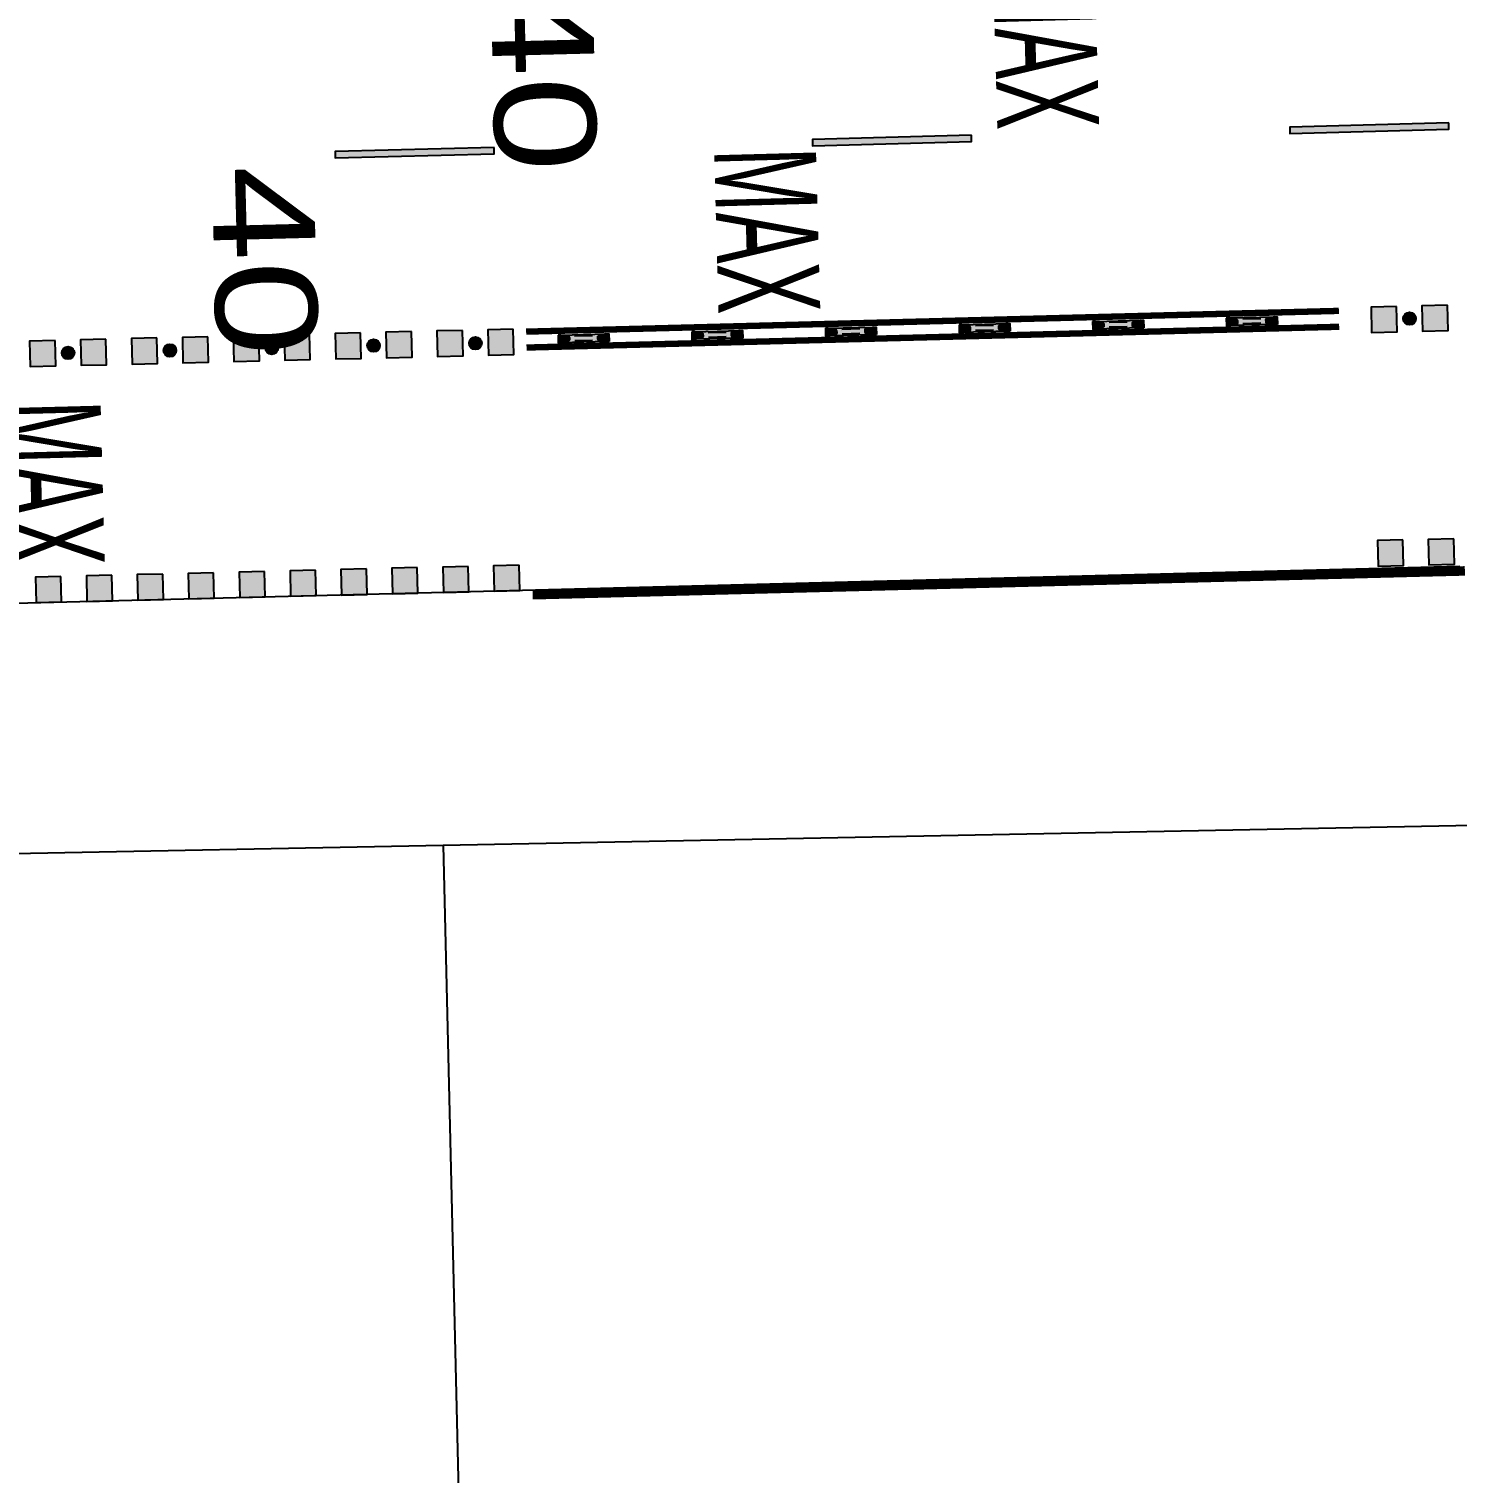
# Model space of a CAD drawing. Header units: metres. Extents: x 668617 to 675126, y 2286318 to 2293677.
# Drawn here: x 669973.74 to 669996.17, y 2287209.46 to 2287232.15 of the extents above; entities that cross this region are included whole.
import ezdxf
from ezdxf.enums import TextEntityAlignment as Align

# ---------------------------------------------------------------- set-up
doc = ezdxf.new("R2010")
doc.units = ezdxf.units.M
doc.header["$MEASUREMENT"] = 0
for name, color, linetype in [('DMTG-B-CuadrosVerdes', 94, 'Continuous'), ('DMTG-D-CONFIBUS', 1, 'Continuous'), ('DMTG-M-VIALETON', 92, 'Continuous'), ('DMTG-PB-BANQUETAS', 251, 'Continuous'), ('DMTG-PB-LOTIFICACION', 253, 'Continuous'), ('DMTG-SH-LEYENDA VELOCIDAD', 252, 'Continuous'), ('DMTG-SH-LINEA DISCONTINUA', 252, 'Continuous'), ('DMTG-SH-LINEA DOBLE', 252, 'Continuous'), ('DMTG-SH-LINEA GUARNICION', 40, 'Continuous')]:
    doc.layers.add(name, color=color, linetype=linetype)
doc.styles.add('Arial', font='arial.ttf')

# ---------------------------------------------------------------- blocks, each defined once
blk = doc.blocks.new('*U145')
h = blk.add_hatch(color=256)
h.dxf.hatch_style = 1
h.paths.add_polyline_path([(0.001, 3.71), (0.401, 3.71), (0.401, 4.11), (0.001, 4.11)])
h = blk.add_hatch(color=256)
h.dxf.hatch_style = 1
h.paths.add_polyline_path([(0.801, 3.71), (1.201, 3.71), (1.201, 4.11), (0.801, 4.11)])
h = blk.add_hatch(color=256)
h.dxf.hatch_style = 1
h.paths.add_polyline_path([(0.801, 3.71), (1.201, 3.71), (1.201, 4.11), (0.801, 4.11)])
h = blk.add_hatch(color=256)
h.dxf.hatch_style = 1
h.paths.add_polyline_path([(1.601, 3.71), (2.001, 3.71), (2.001, 4.11), (1.601, 4.11)])
h = blk.add_hatch(color=256)
h.dxf.hatch_style = 1
h.paths.add_polyline_path([(1.601, 3.71), (2.001, 3.71), (2.001, 4.11), (1.601, 4.11)])
h = blk.add_hatch(color=256)
h.dxf.hatch_style = 1
h.paths.add_polyline_path([(2.401, 3.71), (2.801, 3.71), (2.801, 4.11), (2.401, 4.11)])
h = blk.add_hatch(color=256)
h.dxf.hatch_style = 1
h.paths.add_polyline_path([(2.401, 3.71), (2.801, 3.71), (2.801, 4.11), (2.401, 4.11)])
h = blk.add_hatch(color=256)
h.dxf.hatch_style = 1
h.paths.add_polyline_path([(3.201, 3.71), (3.601, 3.71), (3.601, 4.11), (3.201, 4.11)])
h = blk.add_hatch(color=256)
h.dxf.hatch_style = 1
h.paths.add_polyline_path([(3.201, 3.71), (3.601, 3.71), (3.601, 4.11), (3.201, 4.11)])
h = blk.add_hatch(color=256)
h.dxf.hatch_style = 1
h.paths.add_polyline_path([(4.001, 3.71), (4.401, 3.71), (4.401, 4.11), (4.001, 4.11)])
h = blk.add_hatch(color=256)
h.dxf.hatch_style = 1
h.paths.add_polyline_path([(4.001, 3.71), (4.401, 3.71), (4.401, 4.11), (4.001, 4.11)])
h = blk.add_hatch(color=256)
h.dxf.hatch_style = 1
h.paths.add_polyline_path([(4.801, 3.71), (5.201, 3.71), (5.201, 4.11), (4.801, 4.11)])
h = blk.add_hatch(color=256)
h.dxf.hatch_style = 1
h.paths.add_polyline_path([(4.801, 3.71), (5.201, 3.71), (5.201, 4.11), (4.801, 4.11)])
h = blk.add_hatch(color=256)
h.dxf.hatch_style = 1
h.paths.add_polyline_path([(5.601, 3.71), (6.001, 3.71), (6.001, 4.11), (5.601, 4.11)])
h = blk.add_hatch(color=256)
h.dxf.hatch_style = 1
h.paths.add_polyline_path([(5.601, 3.71), (6.001, 3.71), (6.001, 4.11), (5.601, 4.11)])
h = blk.add_hatch(color=256)
h.dxf.hatch_style = 1
h.paths.add_polyline_path([(6.401, 3.71), (6.801, 3.71), (6.801, 4.11), (6.401, 4.11)])
h = blk.add_hatch(color=256)
h.dxf.hatch_style = 1
h.paths.add_polyline_path([(6.401, 3.71), (6.801, 3.71), (6.801, 4.11), (6.401, 4.11)])
h = blk.add_hatch(color=256)
h.dxf.hatch_style = 1
h.paths.add_polyline_path([(7.201, 3.71), (7.601, 3.71), (7.601, 4.11), (7.201, 4.11)])
h = blk.add_hatch(color=256)
h.dxf.hatch_style = 1
h.paths.add_polyline_path([(0, 0), (0.4, 0), (0.4, 0.4), (0, 0.4)])
h = blk.add_hatch(color=256)
h.dxf.hatch_style = 1
h.paths.add_polyline_path([(0.8, 0), (1.2, 0), (1.2, 0.4), (0.8, 0.4)])
h = blk.add_hatch(color=256)
h.dxf.hatch_style = 1
h.paths.add_polyline_path([(0.8, 0), (1.2, 0), (1.2, 0.4), (0.8, 0.4)])
h = blk.add_hatch(color=256)
h.dxf.hatch_style = 1
h.paths.add_polyline_path([(1.6, 0), (2, 0), (2, 0.4), (1.6, 0.4)])
h = blk.add_hatch(color=256)
h.dxf.hatch_style = 1
h.paths.add_polyline_path([(1.6, 0), (2, 0), (2, 0.4), (1.6, 0.4)])
h = blk.add_hatch(color=256)
h.dxf.hatch_style = 1
h.paths.add_polyline_path([(2.4, 0), (2.8, 0), (2.8, 0.4), (2.4, 0.4)])
h = blk.add_hatch(color=256)
h.dxf.hatch_style = 1
h.paths.add_polyline_path([(2.4, 0), (2.8, 0), (2.8, 0.4), (2.4, 0.4)])
h = blk.add_hatch(color=256)
h.dxf.hatch_style = 1
h.paths.add_polyline_path([(3.2, 0), (3.6, 0), (3.6, 0.4), (3.2, 0.4)])
h = blk.add_hatch(color=256)
h.dxf.hatch_style = 1
h.paths.add_polyline_path([(3.2, 0), (3.6, 0), (3.6, 0.4), (3.2, 0.4)])
h = blk.add_hatch(color=256)
h.dxf.hatch_style = 1
h.paths.add_polyline_path([(4, 0), (4.4, 0), (4.4, 0.4), (4, 0.4)])
h = blk.add_hatch(color=256)
h.dxf.hatch_style = 1
h.paths.add_polyline_path([(4, 0), (4.4, 0), (4.4, 0.4), (4, 0.4)])
h = blk.add_hatch(color=256)
h.dxf.hatch_style = 1
h.paths.add_polyline_path([(4.8, 0), (5.2, 0), (5.2, 0.4), (4.8, 0.4)])
h = blk.add_hatch(color=256)
h.dxf.hatch_style = 1
h.paths.add_polyline_path([(4.8, 0), (5.2, 0), (5.2, 0.4), (4.8, 0.4)])
h = blk.add_hatch(color=256)
h.dxf.hatch_style = 1
h.paths.add_polyline_path([(5.6, 0), (6, 0), (6, 0.4), (5.6, 0.4)])
h = blk.add_hatch(color=256)
h.dxf.hatch_style = 1
h.paths.add_polyline_path([(5.6, 0), (6, 0), (6, 0.4), (5.6, 0.4)])
h = blk.add_hatch(color=256)
h.dxf.hatch_style = 1
h.paths.add_polyline_path([(6.4, 0), (6.8, 0), (6.8, 0.4), (6.4, 0.4)])
h = blk.add_hatch(color=256)
h.dxf.hatch_style = 1
h.paths.add_polyline_path([(6.4, 0), (6.8, 0), (6.8, 0.4), (6.4, 0.4)])
h = blk.add_hatch(color=256)
h.dxf.hatch_style = 1
h.paths.add_polyline_path([(7.2, 0), (7.6, 0), (7.6, 0.4), (7.2, 0.4)])
for points in [[(0.001, 3.71), (0.401, 3.71), (0.401, 4.11), (0.001, 4.11)], [(0.801, 3.71), (1.201, 3.71), (1.201, 4.11), (0.801, 4.11)], [(0.801, 3.71), (1.201, 3.71), (1.201, 4.11), (0.801, 4.11)], [(1.601, 3.71), (2.001, 3.71), (2.001, 4.11), (1.601, 4.11)], [(1.601, 3.71), (2.001, 3.71), (2.001, 4.11), (1.601, 4.11)], [(2.401, 3.71), (2.801, 3.71), (2.801, 4.11), (2.401, 4.11)], [(2.401, 3.71), (2.801, 3.71), (2.801, 4.11), (2.401, 4.11)], [(3.201, 3.71), (3.601, 3.71), (3.601, 4.11), (3.201, 4.11)], [(3.201, 3.71), (3.601, 3.71), (3.601, 4.11), (3.201, 4.11)], [(4.001, 3.71), (4.401, 3.71), (4.401, 4.11), (4.001, 4.11)], [(4.001, 3.71), (4.401, 3.71), (4.401, 4.11), (4.001, 4.11)], [(4.801, 3.71), (5.201, 3.71), (5.201, 4.11), (4.801, 4.11)], [(4.801, 3.71), (5.201, 3.71), (5.201, 4.11), (4.801, 4.11)], [(5.601, 3.71), (6.001, 3.71), (6.001, 4.11), (5.601, 4.11)], [(5.601, 3.71), (6.001, 3.71), (6.001, 4.11), (5.601, 4.11)], [(6.401, 3.71), (6.801, 3.71), (6.801, 4.11), (6.401, 4.11)], [(6.401, 3.71), (6.801, 3.71), (6.801, 4.11), (6.401, 4.11)], [(7.201, 3.71), (7.601, 3.71), (7.601, 4.11), (7.201, 4.11)], [(0, 0), (0.4, 0), (0.4, 0.4), (0, 0.4)], [(0.8, 0), (1.2, 0), (1.2, 0.4), (0.8, 0.4)], [(0.8, 0), (1.2, 0), (1.2, 0.4), (0.8, 0.4)], [(1.6, 0), (2, 0), (2, 0.4), (1.6, 0.4)], [(1.6, 0), (2, 0), (2, 0.4), (1.6, 0.4)], [(2.4, 0), (2.8, 0), (2.8, 0.4), (2.4, 0.4)], [(2.4, 0), (2.8, 0), (2.8, 0.4), (2.4, 0.4)], [(3.2, 0), (3.6, 0), (3.6, 0.4), (3.2, 0.4)], [(3.2, 0), (3.6, 0), (3.6, 0.4), (3.2, 0.4)], [(4, 0), (4.4, 0), (4.4, 0.4), (4, 0.4)], [(4, 0), (4.4, 0), (4.4, 0.4), (4, 0.4)], [(4.8, 0), (5.2, 0), (5.2, 0.4), (4.8, 0.4)], [(4.8, 0), (5.2, 0), (5.2, 0.4), (4.8, 0.4)], [(5.6, 0), (6, 0), (6, 0.4), (5.6, 0.4)], [(5.6, 0), (6, 0), (6, 0.4), (5.6, 0.4)], [(6.4, 0), (6.8, 0), (6.8, 0.4), (6.4, 0.4)], [(6.4, 0), (6.8, 0), (6.8, 0.4), (6.4, 0.4)], [(7.2, 0), (7.6, 0), (7.6, 0.4), (7.2, 0.4)]]:
    blk.add_lwpolyline(points, close=True)
blk = doc.blocks.new('*U26')
at = {"ltscale": 0.1, "true_color": 0xf8d731}
h = blk.add_hatch(color=40, dxfattribs=at)
h.dxf.hatch_style = 1
h.paths.add_polyline_path([(0, -0.115), (0, -0.235), (0.163, -0.197, 0.348227), (0.171, -0.187), (0.171, -0.163, 0.348227), (0.163, -0.153)])
h.paths.add_polyline_path([(0.151, -0.171), (0.151, -0.179), (0.02, -0.21), (0.02, -0.14)], flags=16)
at = {"lineweight": 60}
h = blk.add_hatch(color=72, dxfattribs=at)
h.dxf.hatch_style = 1
h.paths.add_polyline_path([(0.02, -0.21), (0.151, -0.179), (0.151, -0.171), (0.02, -0.14)])
at = {"ltscale": 0.1, "true_color": 0xf8d731}
h = blk.add_hatch(color=40, dxfattribs=at)
h.dxf.hatch_style = 1
h.set_gradient(color1=(248, 153, 30), color2=(248, 215, 49), rotation=90, name='CYLINDER')
h.paths.add_polyline_path([(0.756, -0.235), (0.632, -0.207, -0.349253), (0.617, -0.187), (0.617, -0.163, -0.000038), (0.617, -0.163, -0.349253), (0.632, -0.143), (0.756, -0.115), (0.044, -0.115), (0.165, -0.143, -0.348227), (0.181, -0.163), (0.181, -0.187, -0.348227), (0.165, -0.207), (0.044, -0.235)])
h = blk.add_hatch(color=40, dxfattribs=at)
h.dxf.hatch_style = 1
h.paths.add_polyline_path([(0.634, -0.153, 0.349253), (0.627, -0.163), (0.627, -0.187, 0.349253), (0.634, -0.197), (0.8, -0.235), (0.8, -0.115)])
h.paths.add_polyline_path([(0.78, -0.14), (0.647, -0.171), (0.647, -0.179), (0.78, -0.21)], flags=16)
at = {"lineweight": 60}
h = blk.add_hatch(color=22, dxfattribs=at)
h.dxf.hatch_style = 1
h.paths.add_polyline_path([(0.647, -0.179), (0.78, -0.21), (0.78, -0.14), (0.647, -0.171)])
at = {"color": 40, "true_color": 0xf8d731}
for points in [[(0, -0.115), (0, -0.235), (0.163, -0.197, 0.348227), (0.171, -0.187), (0.171, -0.163, 0.348227), (0.163, -0.153)], [(0.617, -0.163), (0.617, -0.187, 0.349253), (0.632, -0.207), (0.756, -0.235), (0.044, -0.235), (0.165, -0.207, 0.348227), (0.181, -0.187), (0.181, -0.163, 0.348227), (0.165, -0.143), (0.044, -0.115), (0.756, -0.115), (0.632, -0.143, 0.349253), (0.617, -0.163, 0.000038)], [(0.8, -0.235), (0.634, -0.197, -0.349253), (0.627, -0.187), (0.627, -0.163, -0.349253), (0.634, -0.153), (0.8, -0.115)]]:
    blk.add_lwpolyline(points, format="xyb", close=True, dxfattribs=at)
for points in [[(0.044, -0.115), (0, -0.115)], [(0.756, -0.115), (0.8, -0.115)], [(0, -0.235), (0.044, -0.235)], [(0.756, -0.235), (0.8, -0.235)]]:
    blk.add_lwpolyline(points, dxfattribs=at)
for points in [[(0.02, -0.14), (0.02, -0.21), (0.151, -0.179), (0.151, -0.171)], [(0.78, -0.21), (0.647, -0.179), (0.647, -0.171), (0.78, -0.14)]]:
    blk.add_lwpolyline(points, close=True, dxfattribs=at)
at = {"color": 1, "ltscale": 0.1}
for points in [[(0.541, -0.139), (0.259, -0.139)], [(0.541, -0.211), (0.259, -0.211)]]:
    blk.add_lwpolyline(points, dxfattribs=at)
blk = doc.blocks.new('*U181')
h = blk.add_hatch(color=256)
h.dxf.hatch_style = 1
h.paths.add_polyline_path([(57.595, 3.672), (57.995, 3.672), (57.995, 4.072), (57.595, 4.072)])
h = blk.add_hatch(color=256)
h.dxf.hatch_style = 1
h.paths.add_polyline_path([(57.595, 3.672), (57.995, 3.672), (57.995, 4.072), (57.595, 4.072)])
h = blk.add_hatch(color=256)
h.dxf.hatch_style = 1
h.paths.add_polyline_path([(58.395, 3.672), (58.795, 3.672), (58.795, 4.072), (58.395, 4.072)])
h = blk.add_hatch(color=256)
h.dxf.hatch_style = 1
h.paths.add_polyline_path([(57.6, 0), (58, 0), (58, 0.4), (57.6, 0.4)])
h = blk.add_hatch(color=256)
h.dxf.hatch_style = 1
h.paths.add_polyline_path([(57.6, 0), (58, 0), (58, 0.4), (57.6, 0.4)])
h = blk.add_hatch(color=256)
h.dxf.hatch_style = 1
h.paths.add_polyline_path([(58.4, 0), (58.8, 0), (58.8, 0.4), (58.4, 0.4)])
for points in [[(57.595, 3.672), (57.995, 3.672), (57.995, 4.072), (57.595, 4.072)], [(57.595, 3.672), (57.995, 3.672), (57.995, 4.072), (57.595, 4.072)], [(58.395, 3.672), (58.795, 3.672), (58.795, 4.072), (58.395, 4.072)], [(57.6, 0), (58, 0), (58, 0.4), (57.6, 0.4)], [(57.6, 0), (58, 0), (58, 0.4), (57.6, 0.4)], [(58.4, 0), (58.8, 0), (58.8, 0.4), (58.4, 0.4)]]:
    blk.add_lwpolyline(points, close=True)
blk = doc.blocks.new('*U204')
at = {"layer": 'DMTG-SH-LEYENDA VELOCIDAD', "style": 'Arial', "width": 0.538005}
blk.add_text('MAX', height=1.6, rotation=0.104, dxfattribs=at).set_placement((-0.086, 7.915), (2.52, 7.919), align=Align.FIT)
at = {"layer": 'DMTG-SH-LEYENDA VELOCIDAD', "style": 'Arial', "width": 0.593132}
blk.add_attdef('VEL', text='', height=1.6, dxfattribs=at).set_placement((-0.006, 0), (2.5, 0), align=Align.FIT)
blk = doc.blocks.new('*U156')
for points in [[(72.482, 1.693), (74.982, 1.753), (74.979, 1.853), (72.48, 1.793)], [(64.984, 1.512), (67.484, 1.573), (67.481, 1.673), (64.982, 1.612)], [(57.487, 1.332), (59.986, 1.392), (59.984, 1.492), (57.484, 1.432)]]:
    blk.add_hatch(color=252).paths.add_polyline_path(points)
for points in [[(72.482, 1.693), (74.982, 1.753), (74.979, 1.853), (72.48, 1.793)], [(64.984, 1.512), (67.484, 1.573), (67.481, 1.673), (64.982, 1.612)], [(57.487, 1.332), (59.986, 1.392), (59.984, 1.492), (57.484, 1.432)]]:
    blk.add_lwpolyline(points, close=True)
blk = doc.blocks.new('*U109')
at = {"true_color": 0x58ba48}
h = blk.add_hatch(color=85, dxfattribs=at)
h.dxf.hatch_style = 1
h.paths.add_polyline_path([(13.763, 11.506, 1), (13.863, 11.506, 1)], flags=0)
h.paths.add_polyline_path([(13.763, 11.575), (13.752, 11.585, 0.062746), (13.734, 11.568), (13.745, 11.557, 0.413879), (13.763, 11.557, 0.414549)], flags=17)
h.paths.add_polyline_path([(13.76, 11.566, -1), (13.748, 11.566, -1)], flags=16)
h.paths.add_polyline_path([(13.763, 11.506, 1), (13.863, 11.506, 1)], flags=16)
h.paths.add_polyline_path([(13.875, 11.585), (13.864, 11.574, 0.413879), (13.864, 11.557, 0.414549), (13.882, 11.557), (13.892, 11.567, 0.062746)], flags=17)
h.paths.add_polyline_path([(13.879, 11.565, -1), (13.867, 11.565, -1)], flags=16)
h.paths.add_polyline_path([(13.892, 11.445), (13.881, 11.455, 0.413879), (13.864, 11.455, 0.414549), (13.864, 11.438), (13.874, 11.427, 0.062746)], flags=17)
h.paths.add_polyline_path([(13.866, 11.447, -1), (13.879, 11.447, -1)], flags=16)
h.paths.add_polyline_path([(13.763, 11.456, 0.414549), (13.745, 11.456), (13.734, 11.445, 0.062746), (13.752, 11.427), (13.763, 11.438, 0.413879)], flags=17)
h.paths.add_polyline_path([(13.748, 11.447, -1), (13.76, 11.447, -1)], flags=16)
h.paths.add_polyline_path([(13.892, 11.567), (13.882, 11.557, -0.414549), (13.864, 11.557, -0.413879), (13.864, 11.574), (13.875, 11.585, 0.342564), (13.752, 11.585), (13.763, 11.575, -0.414549), (13.763, 11.557, -0.413879), (13.745, 11.557), (13.734, 11.568, 0.166532), (13.713, 11.506, 0.166532), (13.734, 11.445), (13.745, 11.456, -0.414549), (13.763, 11.456, -0.413879), (13.763, 11.438), (13.752, 11.427, 0.342564), (13.874, 11.427), (13.864, 11.438, -0.414549), (13.864, 11.455, -0.413879), (13.881, 11.455), (13.892, 11.445, 0.166532), (13.913, 11.506, 0.166532)])
h.paths.add_polyline_path([(13.863, 11.506, -1), (13.763, 11.506, -1)], flags=0)
h.paths.add_polyline_path([(13.842, 11.561, 0.245947), (13.784, 11.562), (13.773, 11.584, -0.245947), (13.854, 11.584)], flags=16)
h.paths.add_polyline_path([(13.842, 11.451), (13.854, 11.429, -0.245947), (13.773, 11.429), (13.784, 11.451, 0.245947)], flags=16)
at = {"true_color": 0xc7c8ca}
h = blk.add_hatch(color=9, dxfattribs=at)
h.dxf.hatch_style = 1
h.paths.add_polyline_path([(13.854, 11.584, 0.245947), (13.773, 11.584), (13.784, 11.562, -0.245947), (13.842, 11.561)])
h.paths.add_polyline_path([(13.854, 11.429), (13.842, 11.451, -0.245947), (13.784, 11.451), (13.773, 11.429, 0.245947)])
at = {"true_color": 0x58ba48}
h = blk.add_hatch(color=85, dxfattribs=at)
h.dxf.hatch_style = 1
h.paths.add_polyline_path([(15.363, 11.502, 1), (15.463, 11.502, 1)], flags=0)
h.paths.add_polyline_path([(15.363, 11.571), (15.352, 11.582, 0.062746), (15.334, 11.564), (15.345, 11.553, 0.413879), (15.363, 11.553, 0.414549)], flags=17)
h.paths.add_polyline_path([(15.36, 11.562, -1), (15.348, 11.562, -1)], flags=16)
h.paths.add_polyline_path([(15.363, 11.502, 1), (15.463, 11.502, 1)], flags=16)
h.paths.add_polyline_path([(15.475, 11.581), (15.464, 11.57, 0.413879), (15.464, 11.553, 0.414549), (15.482, 11.553), (15.492, 11.563, 0.062746)], flags=17)
h.paths.add_polyline_path([(15.479, 11.562, -1), (15.467, 11.562, -1)], flags=16)
h.paths.add_polyline_path([(15.492, 11.441), (15.481, 11.452, 0.413879), (15.464, 11.452, 0.414549), (15.464, 11.434), (15.474, 11.423, 0.062746)], flags=17)
h.paths.add_polyline_path([(15.466, 11.443, -1), (15.479, 11.443, -1)], flags=16)
h.paths.add_polyline_path([(15.363, 11.452, 0.414549), (15.345, 11.452), (15.334, 11.441, 0.062746), (15.352, 11.424), (15.363, 11.434, 0.413879)], flags=17)
h.paths.add_polyline_path([(15.348, 11.443, -1), (15.36, 11.443, -1)], flags=16)
h.paths.add_polyline_path([(15.492, 11.563), (15.482, 11.553, -0.414549), (15.464, 11.553, -0.413879), (15.464, 11.57), (15.475, 11.581, 0.342564), (15.352, 11.582), (15.363, 11.571, -0.414549), (15.363, 11.553, -0.413879), (15.345, 11.553), (15.334, 11.564, 0.166532), (15.313, 11.503, 0.166532), (15.334, 11.441), (15.345, 11.452, -0.414549), (15.363, 11.452, -0.413879), (15.363, 11.434), (15.352, 11.424, 0.342564), (15.474, 11.423), (15.464, 11.434, -0.414549), (15.464, 11.452, -0.413879), (15.481, 11.452), (15.492, 11.441, 0.166532), (15.513, 11.502, 0.166532)])
h.paths.add_polyline_path([(15.463, 11.502, -1), (15.363, 11.502, -1)], flags=0)
h.paths.add_polyline_path([(15.442, 11.558, 0.245947), (15.384, 11.558), (15.373, 11.58, -0.245947), (15.454, 11.58)], flags=16)
h.paths.add_polyline_path([(15.442, 11.447), (15.454, 11.425, -0.245947), (15.373, 11.425), (15.384, 11.447, 0.245947)], flags=16)
at = {"true_color": 0xc7c8ca}
h = blk.add_hatch(color=9, dxfattribs=at)
h.dxf.hatch_style = 1
h.paths.add_polyline_path([(15.454, 11.58, 0.245947), (15.373, 11.58), (15.384, 11.558, -0.245947), (15.442, 11.558)])
h.paths.add_polyline_path([(15.454, 11.425), (15.442, 11.447, -0.245947), (15.384, 11.447), (15.373, 11.425, 0.245947)])
at = {"true_color": 0x58ba48}
h = blk.add_hatch(color=85, dxfattribs=at)
h.dxf.hatch_style = 1
h.paths.add_polyline_path([(16.963, 11.499, 1), (17.063, 11.498, 1)], flags=0)
h.paths.add_polyline_path([(16.963, 11.567), (16.952, 11.578, 0.062746), (16.934, 11.56), (16.945, 11.549, 0.413879), (16.963, 11.549, 0.414549)], flags=17)
h.paths.add_polyline_path([(16.96, 11.558, -1), (16.948, 11.558, -1)], flags=16)
h.paths.add_polyline_path([(16.963, 11.499, 1), (17.063, 11.498, 1)], flags=16)
h.paths.add_polyline_path([(17.075, 11.577), (17.064, 11.567, 0.413879), (17.064, 11.549, 0.414549), (17.082, 11.549), (17.092, 11.56, 0.062746)], flags=17)
h.paths.add_polyline_path([(17.079, 11.558, -1), (17.067, 11.558, -1)], flags=16)
h.paths.add_polyline_path([(17.092, 11.437), (17.081, 11.448, 0.413879), (17.064, 11.448, 0.414549), (17.064, 11.43), (17.074, 11.419, 0.062746)], flags=17)
h.paths.add_polyline_path([(17.066, 11.439, -1), (17.079, 11.439, -1)], flags=16)
h.paths.add_polyline_path([(16.963, 11.448, 0.414549), (16.945, 11.448), (16.934, 11.437, 0.062746), (16.952, 11.42), (16.963, 11.43, 0.413879)], flags=17)
h.paths.add_polyline_path([(16.948, 11.439, -1), (16.96, 11.439, -1)], flags=16)
h.paths.add_polyline_path([(17.092, 11.56), (17.082, 11.549, -0.414549), (17.064, 11.549, -0.413879), (17.064, 11.567), (17.075, 11.577, 0.342564), (16.952, 11.578), (16.963, 11.567, -0.414549), (16.963, 11.549, -0.413879), (16.945, 11.549), (16.934, 11.56, 0.166532), (16.913, 11.499, 0.166532), (16.934, 11.437), (16.945, 11.448, -0.414549), (16.963, 11.448, -0.413879), (16.963, 11.43), (16.952, 11.42, 0.342564), (17.074, 11.419), (17.064, 11.43, -0.414549), (17.064, 11.448, -0.413879), (17.081, 11.448), (17.092, 11.437, 0.166532), (17.113, 11.498, 0.166532)])
h.paths.add_polyline_path([(17.063, 11.498, -1), (16.963, 11.499, -1)], flags=0)
h.paths.add_polyline_path([(17.042, 11.554, 0.245947), (16.984, 11.554), (16.973, 11.576, -0.245947), (17.054, 11.576)], flags=16)
h.paths.add_polyline_path([(17.042, 11.443), (17.054, 11.421, -0.245947), (16.973, 11.421), (16.984, 11.443, 0.245947)], flags=16)
at = {"true_color": 0xc7c8ca}
h = blk.add_hatch(color=9, dxfattribs=at)
h.dxf.hatch_style = 1
h.paths.add_polyline_path([(17.054, 11.576, 0.245947), (16.973, 11.576), (16.984, 11.554, -0.245947), (17.042, 11.554)])
h.paths.add_polyline_path([(17.054, 11.421), (17.042, 11.443, -0.245947), (16.984, 11.443), (16.973, 11.421, 0.245947)])
at = {"true_color": 0x58ba48}
h = blk.add_hatch(color=85, dxfattribs=at)
h.dxf.hatch_style = 1
h.paths.add_polyline_path([(18.563, 11.495, 1), (18.663, 11.495, 1)], flags=0)
h.paths.add_polyline_path([(18.563, 11.563), (18.552, 11.574, 0.062746), (18.534, 11.556), (18.545, 11.545, 0.413879), (18.563, 11.545, 0.414549)], flags=17)
h.paths.add_polyline_path([(18.56, 11.554, -1), (18.548, 11.554, -1)], flags=16)
h.paths.add_polyline_path([(18.563, 11.495, 1), (18.663, 11.495, 1)], flags=16)
h.paths.add_polyline_path([(18.675, 11.574), (18.664, 11.563, 0.413879), (18.664, 11.545, 0.414549), (18.682, 11.545), (18.692, 11.556, 0.062746)], flags=17)
h.paths.add_polyline_path([(18.679, 11.554, -1), (18.667, 11.554, -1)], flags=16)
h.paths.add_polyline_path([(18.692, 11.433), (18.681, 11.444, 0.413879), (18.664, 11.444, 0.414549), (18.664, 11.426), (18.674, 11.416, 0.062746)], flags=17)
h.paths.add_polyline_path([(18.666, 11.435, -1), (18.679, 11.435, -1)], flags=16)
h.paths.add_polyline_path([(18.563, 11.444, 0.414549), (18.545, 11.444), (18.534, 11.434, 0.062746), (18.552, 11.416), (18.563, 11.427, 0.413879)], flags=17)
h.paths.add_polyline_path([(18.548, 11.436, -1), (18.56, 11.435, -1)], flags=16)
h.paths.add_polyline_path([(18.692, 11.556), (18.682, 11.545, -0.414549), (18.664, 11.545, -0.413879), (18.664, 11.563), (18.675, 11.574, 0.342564), (18.552, 11.574), (18.563, 11.563, -0.414549), (18.563, 11.545, -0.413879), (18.545, 11.545), (18.534, 11.556, 0.166532), (18.513, 11.495, 0.166532), (18.534, 11.434), (18.545, 11.444, -0.414549), (18.563, 11.444, -0.413879), (18.563, 11.427), (18.552, 11.416, 0.342564), (18.674, 11.416), (18.664, 11.426, -0.414549), (18.664, 11.444, -0.413879), (18.681, 11.444), (18.692, 11.433, 0.166532), (18.713, 11.495, 0.166532)])
h.paths.add_polyline_path([(18.663, 11.495, -1), (18.563, 11.495, -1)], flags=0)
h.paths.add_polyline_path([(18.642, 11.55, 0.245947), (18.584, 11.55), (18.573, 11.572, -0.245947), (18.654, 11.572)], flags=16)
h.paths.add_polyline_path([(18.642, 11.439), (18.654, 11.417, -0.245947), (18.573, 11.417), (18.584, 11.439, 0.245947)], flags=16)
at = {"true_color": 0xc7c8ca}
h = blk.add_hatch(color=9, dxfattribs=at)
h.dxf.hatch_style = 1
h.paths.add_polyline_path([(18.654, 11.572, 0.245947), (18.573, 11.572), (18.584, 11.55, -0.245947), (18.642, 11.55)])
h.paths.add_polyline_path([(18.654, 11.417), (18.642, 11.439, -0.245947), (18.584, 11.439), (18.573, 11.417, 0.245947)])
at = {"true_color": 0x58ba48}
h = blk.add_hatch(color=85, dxfattribs=at)
h.dxf.hatch_style = 1
h.paths.add_polyline_path([(20.163, 11.491, 1), (20.263, 11.491, 1)], flags=0)
h.paths.add_polyline_path([(20.163, 11.559), (20.152, 11.57, 0.062746), (20.134, 11.552), (20.145, 11.542, 0.413879), (20.163, 11.542, 0.414549)], flags=17)
h.paths.add_polyline_path([(20.16, 11.55, -1), (20.148, 11.55, -1)], flags=16)
h.paths.add_polyline_path([(20.163, 11.491, 1), (20.263, 11.491, 1)], flags=16)
h.paths.add_polyline_path([(20.275, 11.57), (20.264, 11.559, 0.413879), (20.264, 11.541, 0.414549), (20.282, 11.541), (20.292, 11.552, 0.062746)], flags=17)
h.paths.add_polyline_path([(20.279, 11.55, -1), (20.267, 11.55, -1)], flags=16)
h.paths.add_polyline_path([(20.292, 11.429), (20.281, 11.44, 0.413879), (20.264, 11.44, 0.414549), (20.264, 11.423), (20.274, 11.412, 0.062746)], flags=17)
h.paths.add_polyline_path([(20.266, 11.431, -1), (20.279, 11.431, -1)], flags=16)
h.paths.add_polyline_path([(20.163, 11.441, 0.414549), (20.145, 11.441), (20.134, 11.43, 0.062746), (20.152, 11.412), (20.163, 11.423, 0.413879)], flags=17)
h.paths.add_polyline_path([(20.148, 11.432, -1), (20.16, 11.432, -1)], flags=16)
h.paths.add_polyline_path([(20.292, 11.552), (20.282, 11.541, -0.414549), (20.264, 11.541, -0.413879), (20.264, 11.559), (20.275, 11.57, 0.342564), (20.152, 11.57), (20.163, 11.559, -0.414549), (20.163, 11.542, -0.413879), (20.145, 11.542), (20.134, 11.552, 0.166532), (20.113, 11.491, 0.166532), (20.134, 11.43), (20.145, 11.441, -0.414549), (20.163, 11.441, -0.413879), (20.163, 11.423), (20.152, 11.412, 0.342564), (20.274, 11.412), (20.264, 11.423, -0.414549), (20.264, 11.44, -0.413879), (20.281, 11.44), (20.292, 11.429, 0.166532), (20.313, 11.491, 0.166532)])
h.paths.add_polyline_path([(20.263, 11.491, -1), (20.163, 11.491, -1)], flags=0)
h.paths.add_polyline_path([(20.242, 11.546, 0.245947), (20.184, 11.546), (20.173, 11.569, -0.245947), (20.254, 11.568)], flags=16)
h.paths.add_polyline_path([(20.242, 11.436), (20.254, 11.413, -0.245947), (20.173, 11.414), (20.184, 11.436, 0.245947)], flags=16)
at = {"true_color": 0xc7c8ca}
h = blk.add_hatch(color=9, dxfattribs=at)
h.dxf.hatch_style = 1
h.paths.add_polyline_path([(20.254, 11.568, 0.245947), (20.173, 11.569), (20.184, 11.546, -0.245947), (20.242, 11.546)])
h.paths.add_polyline_path([(20.254, 11.413), (20.242, 11.436, -0.245947), (20.184, 11.436), (20.173, 11.414, 0.245947)])
at = {"true_color": 0x58ba48}
h = blk.add_hatch(color=85, dxfattribs=at)
h.dxf.hatch_style = 1
h.paths.add_polyline_path([(13.763, 11.506, 1), (13.863, 11.506, 1)])
h = blk.add_hatch(color=85, dxfattribs=at)
h.dxf.hatch_style = 1
h.paths.add_polyline_path([(15.363, 11.502, 1), (15.463, 11.502, 1)])
h = blk.add_hatch(color=85, dxfattribs=at)
h.dxf.hatch_style = 1
h.paths.add_polyline_path([(16.963, 11.499, 1), (17.063, 11.498, 1)])
h = blk.add_hatch(color=85, dxfattribs=at)
h.dxf.hatch_style = 1
h.paths.add_polyline_path([(18.563, 11.495, 1), (18.663, 11.495, 1)])
h = blk.add_hatch(color=85, dxfattribs=at)
h.dxf.hatch_style = 1
h.paths.add_polyline_path([(20.163, 11.491, 1), (20.263, 11.491, 1)])
at = {"color": 18, "true_color": 0x000000}
for points in [[(13.763, 11.575), (13.752, 11.585, 0.062746), (13.734, 11.568), (13.745, 11.557, 0.413879), (13.763, 11.557, 0.414549)], [(13.854, 11.584), (13.842, 11.561, 0.245947), (13.784, 11.562), (13.773, 11.584, -0.245947)], [(13.864, 11.574), (13.875, 11.585, -0.062746), (13.892, 11.567), (13.882, 11.557, -0.413879), (13.864, 11.557, -0.414549)], [(15.363, 11.571), (15.352, 11.582, 0.062746), (15.334, 11.564), (15.345, 11.553, 0.413879), (15.363, 11.553, 0.414549)], [(15.454, 11.58), (15.442, 11.558, 0.245947), (15.384, 11.558), (15.373, 11.58, -0.245947)], [(15.464, 11.57), (15.475, 11.581, -0.062746), (15.492, 11.563), (15.482, 11.553, -0.413879), (15.464, 11.553, -0.414549)], [(16.963, 11.567), (16.952, 11.578, 0.062746), (16.934, 11.56), (16.945, 11.549, 0.413879), (16.963, 11.549, 0.414549)], [(17.054, 11.576), (17.042, 11.554, 0.245947), (16.984, 11.554), (16.973, 11.576, -0.245947)], [(17.064, 11.567), (17.075, 11.577, -0.062746), (17.092, 11.56), (17.082, 11.549, -0.413879), (17.064, 11.549, -0.414549)], [(18.563, 11.563), (18.552, 11.574, 0.062746), (18.534, 11.556), (18.545, 11.545, 0.413879), (18.563, 11.545, 0.414549)], [(18.654, 11.572), (18.642, 11.55, 0.245947), (18.584, 11.55), (18.573, 11.572, -0.245947)], [(18.664, 11.563), (18.675, 11.574, -0.062746), (18.692, 11.556), (18.682, 11.545, -0.413879), (18.664, 11.545, -0.414549)], [(20.254, 11.568), (20.242, 11.546, 0.245947), (20.184, 11.546), (20.173, 11.569, -0.245947)], [(13.763, 11.438), (13.752, 11.427, -0.062746), (13.734, 11.445), (13.745, 11.456, -0.413879), (13.763, 11.456, -0.414549)], [(13.854, 11.429), (13.842, 11.451, -0.245947), (13.784, 11.451), (13.773, 11.429, 0.245947)], [(13.864, 11.438), (13.874, 11.427, 0.062746), (13.892, 11.445), (13.881, 11.455, 0.413879), (13.864, 11.455, 0.414549)], [(15.363, 11.434), (15.352, 11.424, -0.062746), (15.334, 11.441), (15.345, 11.452, -0.413879), (15.363, 11.452, -0.414549)], [(15.454, 11.425), (15.442, 11.447, -0.245947), (15.384, 11.447), (15.373, 11.425, 0.245947)], [(15.464, 11.434), (15.474, 11.423, 0.062746), (15.492, 11.441), (15.481, 11.452, 0.413879), (15.464, 11.452, 0.414549)], [(16.963, 11.43), (16.952, 11.42, -0.062746), (16.934, 11.437), (16.945, 11.448, -0.413879), (16.963, 11.448, -0.414549)], [(17.054, 11.421), (17.042, 11.443, -0.245947), (16.984, 11.443), (16.973, 11.421, 0.245947)], [(17.064, 11.43), (17.074, 11.419, 0.062746), (17.092, 11.437), (17.081, 11.448, 0.413879), (17.064, 11.448, 0.414549)], [(18.563, 11.427), (18.552, 11.416, -0.062746), (18.534, 11.434), (18.545, 11.444, -0.413879), (18.563, 11.444, -0.414549)], [(18.654, 11.417), (18.642, 11.439, -0.245947), (18.584, 11.439), (18.573, 11.417, 0.245947)], [(18.664, 11.426), (18.674, 11.416, 0.062746), (18.692, 11.433), (18.681, 11.444, 0.413879), (18.664, 11.444, 0.414549)], [(20.163, 11.559), (20.152, 11.57, 0.062746), (20.134, 11.552), (20.145, 11.542, 0.413879), (20.163, 11.542, 0.414549)], [(20.163, 11.423), (20.152, 11.412, -0.062746), (20.134, 11.43), (20.145, 11.441, -0.413879), (20.163, 11.441, -0.414549)], [(20.254, 11.413), (20.242, 11.436, -0.245947), (20.184, 11.436), (20.173, 11.414, 0.245947)], [(20.264, 11.559), (20.275, 11.57, -0.062746), (20.292, 11.552), (20.282, 11.541, -0.413879), (20.264, 11.541, -0.414549)], [(20.264, 11.423), (20.274, 11.412, 0.062746), (20.292, 11.429), (20.281, 11.44, 0.413879), (20.264, 11.44, 0.414549)]]:
    blk.add_lwpolyline(points, format="xyb", close=True, dxfattribs=at)
for points in [[(13.813, 11.406), (13.814, 11.606)], [(15.413, 11.402), (15.414, 11.602)], [(17.013, 11.399), (17.014, 11.599)], [(18.613, 11.395), (18.614, 11.595)], [(20.213, 11.391), (20.214, 11.591)]]:
    blk.add_lwpolyline(points)
for centre, radius in [((13.813, 11.506), 0.1), ((15.413, 11.502), 0.1), ((17.013, 11.499), 0.1), ((18.613, 11.495), 0.1), ((20.213, 11.491), 0.1), ((13.754, 11.566), 0.00613), ((13.754, 11.447), 0.00613), ((13.813, 11.506), 0.05), ((13.873, 11.447), 0.00613), ((13.873, 11.565), 0.00613), ((15.354, 11.562), 0.00613), ((15.354, 11.443), 0.00613), ((15.413, 11.502), 0.05), ((15.473, 11.443), 0.00613), ((15.473, 11.562), 0.00613), ((16.954, 11.558), 0.00613), ((16.954, 11.439), 0.00613), ((17.013, 11.499), 0.05), ((17.073, 11.439), 0.00613), ((17.073, 11.558), 0.00613), ((18.554, 11.554), 0.00613), ((18.554, 11.435), 0.00613), ((18.613, 11.495), 0.05), ((18.673, 11.435), 0.00613), ((18.673, 11.554), 0.00613), ((20.154, 11.55), 0.00613), ((20.154, 11.432), 0.00613), ((20.213, 11.491), 0.05), ((20.273, 11.431), 0.00613), ((20.273, 11.55), 0.00613)]:
    blk.add_circle(centre, radius, dxfattribs=at)
blk = doc.blocks.new('*U182')
at = {"true_color": 0x58ba48}
h = blk.add_hatch(color=85, dxfattribs=at)
h.dxf.hatch_style = 1
h.paths.add_polyline_path([(-4.636, 11.514, 1), (-4.536, 11.514, 1)], flags=0)
h.paths.add_polyline_path([(-4.637, 11.583), (-4.648, 11.593, 0.062746), (-4.665, 11.576), (-4.654, 11.565, 0.413879), (-4.637, 11.565, 0.414549)], flags=17)
h.paths.add_polyline_path([(-4.639, 11.574, -1), (-4.652, 11.574, -1)], flags=16)
h.paths.add_polyline_path([(-4.636, 11.514, 1), (-4.536, 11.514, 1)], flags=16)
h.paths.add_polyline_path([(-4.525, 11.593), (-4.536, 11.583, 0.413879), (-4.536, 11.565, 0.414549), (-4.518, 11.565), (-4.507, 11.576, 0.062746)], flags=17)
h.paths.add_polyline_path([(-4.521, 11.574, -1), (-4.533, 11.574, -1)], flags=16)
h.paths.add_polyline_path([(-4.507, 11.453), (-4.518, 11.464, 0.413879), (-4.536, 11.464, 0.414549), (-4.536, 11.446), (-4.525, 11.435, 0.062746)], flags=17)
h.paths.add_polyline_path([(-4.533, 11.455, -1), (-4.521, 11.455, -1)], flags=16)
h.paths.add_polyline_path([(-4.637, 11.464, 0.414549), (-4.654, 11.464), (-4.665, 11.453, 0.062746), (-4.648, 11.435), (-4.637, 11.446, 0.413879)], flags=17)
h.paths.add_polyline_path([(-4.652, 11.455, -1), (-4.639, 11.455, -1)], flags=16)
h.paths.add_polyline_path([(-4.507, 11.576), (-4.518, 11.565, -0.414549), (-4.536, 11.565, -0.413879), (-4.536, 11.583), (-4.525, 11.593, 0.342564), (-4.648, 11.593), (-4.637, 11.583, -0.414549), (-4.637, 11.565, -0.413879), (-4.654, 11.565), (-4.665, 11.576, 0.166532), (-4.686, 11.514, 0.166532), (-4.665, 11.453), (-4.654, 11.464, -0.414549), (-4.637, 11.464, -0.413879), (-4.637, 11.446), (-4.648, 11.435, 0.342564), (-4.525, 11.435), (-4.536, 11.446, -0.414549), (-4.536, 11.464, -0.413879), (-4.518, 11.464), (-4.507, 11.453, 0.166532), (-4.486, 11.514, 0.166532)])
h.paths.add_polyline_path([(-4.536, 11.514, -1), (-4.636, 11.514, -1)], flags=0)
h.paths.add_polyline_path([(-4.557, 11.57, 0.245947), (-4.615, 11.57), (-4.627, 11.592, -0.245947), (-4.546, 11.592)], flags=16)
h.paths.add_polyline_path([(-4.557, 11.459), (-4.546, 11.437, -0.245947), (-4.627, 11.437), (-4.615, 11.459, 0.245947)], flags=16)
at = {"true_color": 0xc7c8ca}
h = blk.add_hatch(color=9, dxfattribs=at)
h.dxf.hatch_style = 1
h.paths.add_polyline_path([(-4.546, 11.592, 0.245947), (-4.627, 11.592), (-4.615, 11.57, -0.245947), (-4.557, 11.57)])
h.paths.add_polyline_path([(-4.546, 11.437), (-4.557, 11.459, -0.245947), (-4.615, 11.459), (-4.627, 11.437, 0.245947)])
at = {"true_color": 0x58ba48}
h = blk.add_hatch(color=85, dxfattribs=at)
h.dxf.hatch_style = 1
h.paths.add_polyline_path([(-4.636, 11.514, 1), (-4.536, 11.514, 1)])
at = {"color": 18, "true_color": 0x000000}
for points in [[(-4.637, 11.583), (-4.648, 11.593, 0.062746), (-4.665, 11.576), (-4.654, 11.565, 0.413879), (-4.637, 11.565, 0.414549)], [(-4.546, 11.592), (-4.557, 11.57, 0.245947), (-4.615, 11.57), (-4.627, 11.592, -0.245947)], [(-4.536, 11.583), (-4.525, 11.593, -0.062746), (-4.507, 11.576), (-4.518, 11.565, -0.413879), (-4.536, 11.565, -0.414549)], [(-4.637, 11.446), (-4.648, 11.435, -0.062746), (-4.665, 11.453), (-4.654, 11.464, -0.413879), (-4.637, 11.464, -0.414549)], [(-4.546, 11.437), (-4.557, 11.459, -0.245947), (-4.615, 11.459), (-4.627, 11.437, 0.245947)], [(-4.536, 11.446), (-4.525, 11.435, 0.062746), (-4.507, 11.453), (-4.518, 11.464, 0.413879), (-4.536, 11.464, 0.414549)]]:
    blk.add_lwpolyline(points, format="xyb", close=True, dxfattribs=at)
blk.add_lwpolyline([(-4.586, 11.414), (-4.586, 11.614)])
for centre, radius in [((-4.586, 11.514), 0.1), ((-4.646, 11.574), 0.00613), ((-4.527, 11.574), 0.00613), ((-4.646, 11.455), 0.00613), ((-4.586, 11.514), 0.05), ((-4.527, 11.455), 0.00613)]:
    blk.add_circle(centre, radius, dxfattribs=at)

msp = doc.modelspace()

# ---------------------------------------------------------------- linework, layer by layer
at = {"layer": 'DMTG-PB-BANQUETAS'}
msp.add_lwpolyline([(670012.51306, 2287224.13077), (670059.73334, 2287225.37992, -0.3839787), (670063.82992, 2287221.28565), (670065.20734, 2287147.09155), (670065.15884, 2287146.6179), (670065.02446, 2287146.16088), (670064.80732, 2287145.73647), (670064.51553, 2287145.35961), (670064.16019, 2287145.04323), (670063.75137, 2287144.79824), (669947.54261, 2287141.38097, -0.41556022), (669939.30992, 2287149.17912), (669937.69777, 2287214.16606, -0.41000821), (669945.4957, 2287222.40976), (669996.21388, 2287223.70948)], format="xyb", dxfattribs=at)
at = {"layer": 'DMTG-PB-LOTIFICACION'}
for p, q in [((669980.24762, 2287219.32497), (670018.80481, 2287220.06856)), ((669962.76892, 2287218.98081), (669980.24762, 2287219.32497)), ((669980.24762, 2287219.32497), (669981.18656, 2287179.50859))]:
    msp.add_line(p, q, dxfattribs=at)
at = {"layer": 'DMTG-SH-LINEA DOBLE', "const_width": 0.1}
for points in [[(669981.5484, 2287227.39287), (669994.31478, 2287227.71922)], [(669981.55459, 2287227.14294), (669994.3196, 2287227.46926)]]:
    msp.add_lwpolyline(points, dxfattribs=at)
at = {"layer": 'DMTG-SH-LINEA GUARNICION', "const_width": 0.15}
msp.add_lwpolyline([(669981.65071, 2287223.25898), (669996.29394, 2287223.63331)], dxfattribs=at)

# ---------------------------------------------------------------- block references
at = {"layer": 'DMTG-B-CuadrosVerdes'}
for name, p, rotation in [('*U181', (670053.59961, 2287229.30104), 181.4830084380721), ('*U145', (669981.34649, 2287227.4332), 181.4303001530125)]:
    msp.add_blockref(name, p, dxfattribs=dict(at, rotation=rotation))
at = {"layer": 'DMTG-D-CONFIBUS', "rotation": 1.472480923577113}
for p in [(669988.34499, 2287227.61381), (669990.4443, 2287227.66757), (669992.54361, 2287227.72133), (669982.04705, 2287227.45253), (669984.14636, 2287227.50629), (669986.24567, 2287227.56005)]:
    msp.add_blockref('*U26', p, dxfattribs=at)
at = {"layer": 'DMTG-M-VIALETON', "rotation": 1.498409587873788}
for name, p in [('*U182', (670000.30997, 2287216.20718)), ('*U109', (669960.84616, 2287215.19558))]:
    msp.add_blockref(name, p, dxfattribs=at)
at = {"layer": 'DMTG-SH-LEYENDA VELOCIDAD'}
ref = msp.add_blockref('*U204', (669980.96977, 2287232.87039), dxfattribs=dict(at, rotation=271.4643548645308))
ref.add_attrib('VEL', '40', dxfattribs={"height": 1.6, "rotation": 271.464355, "style": 'Arial', "width": 1.206651}).set_placement((669980.98879, 2287232.88279), (669981.06545, 2287229.88377), align=Align.FIT)
ref = msp.add_blockref('*U204', (669976.58982, 2287229.97492), dxfattribs=dict(at, rotation=271.4643548629655))
ref.add_attrib('VEL', '40', dxfattribs={"height": 1.6, "rotation": 271.464355, "style": 'Arial', "width": 1.206651}).set_placement((669976.60884, 2287229.98732), (669976.6855, 2287226.9883), align=Align.FIT)
ref = msp.add_blockref('*U204', (669965.35281, 2287226.00603), dxfattribs=dict(at, rotation=271.4116063878199))
ref.add_attrib('VEL', '30', dxfattribs={"height": 1.6, "rotation": 271.411606, "style": 'Arial', "width": 1.206651}).set_placement((669965.37184, 2287226.01841), (669965.44575, 2287223.01932), align=Align.FIT)
at = {"layer": 'DMTG-SH-LINEA DISCONTINUA', "rotation": 180.0955938222612}
msp.add_blockref('*U156', (670053.52556, 2287232.10006), dxfattribs=at)

doc.saveas('drawing.dxf')
